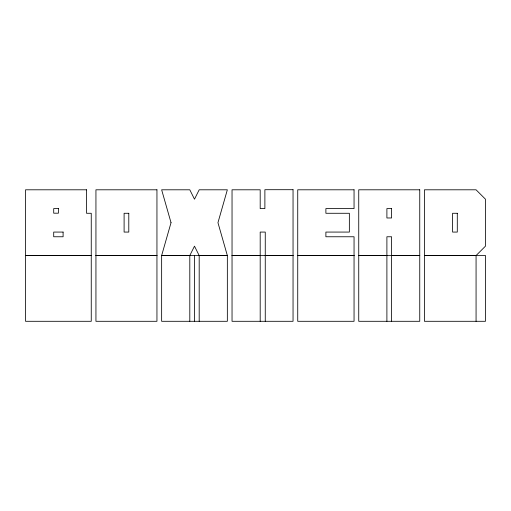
<?xml version="1.0" encoding="UTF-8"?>
<svg xmlns="http://www.w3.org/2000/svg" width="511" height="511" viewBox="0 0 511 511"><rect width="100%" height="100%" fill="white"/><g stroke="black" fill="none" stroke-linecap="round" stroke-linejoin="round"><path stroke-width="0.77" d="M25.55 255.468L91.252 255.468M95.94 255.468L156.947 255.468M232.039 255.468L293.046 255.468M297.734 255.468L354.053 255.468M358.741 255.468L419.748 255.468M424.443 255.468L485.45 255.468L485.45 321.298L424.443 321.298L424.443 189.798L476.067 189.798L485.45 199.188L485.45 246.161L476.067 255.551L424.443 255.551M25.55 255.551L91.252 255.551M95.94 255.551L156.947 255.551M232.039 255.551L260.195 255.551M265.26 255.551L293.046 255.551M297.734 255.551L354.053 255.551M358.741 255.551L386.897 255.551M391.592 255.551L419.748 255.551M476.067 255.468L476.067 321.298M391.592 321.298L391.592 236.765L386.897 236.765L386.897 321.298M265.26 321.298L265.26 232.071L260.195 232.071L260.195 321.298M199.188 255.468L199.188 321.298M194.493 255.468L194.493 321.298M189.798 255.468L189.798 321.298M171.032 222.675L161.642 255.551L189.798 255.551L194.493 246.161L199.188 255.551L227.344 255.551L217.954 222.675L227.344 189.798L199.188 189.798L194.493 199.188L189.798 189.798L161.642 189.798L171.032 222.675M293.046 189.702L264.883 189.702L264.883 208.584L260.195 208.584L260.195 189.798L232.039 189.798L232.039 321.298L293.046 321.298L293.046 189.702M86.557 189.798L25.55 189.798L25.55 321.298L91.252 321.298L91.252 213.279L86.557 213.279L86.557 189.798M156.947 189.798L95.94 189.798L95.94 321.298L156.947 321.298L156.947 189.798M354.053 189.798L297.734 189.798L297.734 321.298L354.053 321.298L354.053 236.765L325.89 236.765L325.89 232.071L349.358 232.071L349.358 213.279L325.89 213.279L325.89 208.584L354.053 208.584L354.053 189.798M419.748 189.798L358.741 189.798L358.741 321.298L419.748 321.298L419.748 189.798M58.401 208.584L53.706 208.584L53.706 213.189L58.401 213.189L58.401 208.584M391.592 208.584L386.897 208.584L386.897 217.98L391.592 217.98L391.592 208.584M128.791 213.279L124.103 213.279L124.103 232.071L128.791 232.071L128.791 213.279M457.294 213.279L452.599 213.279L452.599 232.071L457.294 232.071L457.294 213.279M63.096 232.071L53.706 232.071L53.706 236.765L63.096 236.765L63.096 232.071M227.344 255.468L161.642 255.468L161.642 321.298L227.344 321.298L227.344 255.468"/></g></svg>
